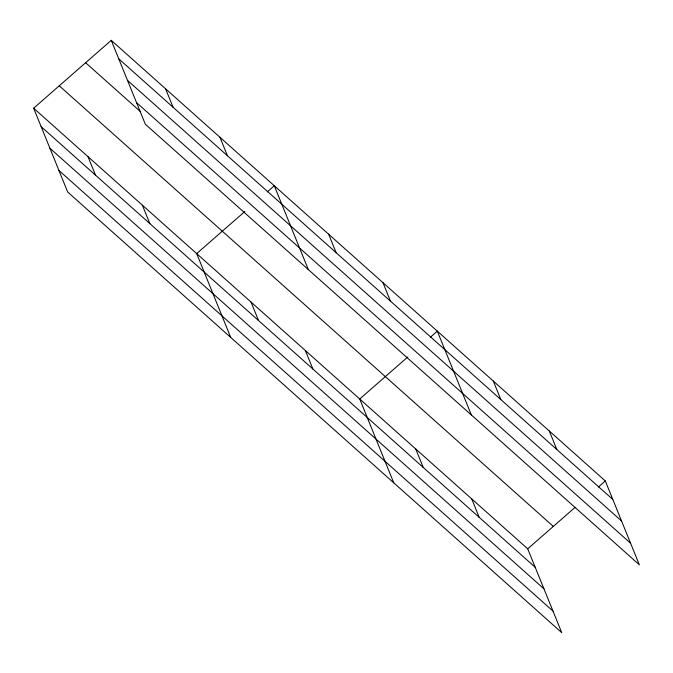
<?xml version="1.0" encoding="UTF-8"?>
<svg xmlns="http://www.w3.org/2000/svg" width="673" height="673" viewBox="0 0 673 673"><rect width="100%" height="100%" fill="white"/><g stroke="black" fill="none" stroke-linecap="round" stroke-linejoin="round"><path stroke-width="1.01" d="M33.65 108.202L527.699 548.815L561.753 632.662L67.695 192.041L33.65 108.202L111.247 40.338L605.305 480.959L639.35 564.798L145.301 124.185L111.247 40.338M244.804 211.532L196.684 253.603L230.73 337.451M267.307 191.847L274.29 185.74L308.335 269.587M407.838 356.934L359.727 399.005L393.772 482.852M430.341 337.257L437.324 331.15L471.369 414.989M527.699 548.815L575.036 507.425M598.322 487.067L605.305 480.959M118.751 58.812L612.809 499.433M127.508 80.39L621.566 521.003M136.535 102.616L630.593 543.229M85.639 62.732L139.992 111.205M59.258 85.808L553.315 526.421M41.154 126.675L535.203 567.289M49.911 148.245L543.961 588.867M58.938 170.471L552.987 611.092M549.311 431.023L556.815 449.497M493.317 381.086L500.821 399.56M471.714 498.878L479.21 517.352M382.979 282.677L390.483 301.151M328.634 234.212L336.138 252.686M415.721 448.941L423.216 467.415M219.945 137.275L227.44 155.749M305.382 350.54L312.878 369.014M165.6 88.811L173.096 107.285M251.037 302.068L258.533 320.541M142.339 205.139L149.843 223.613M87.995 156.666L95.499 175.14"/></g></svg>
